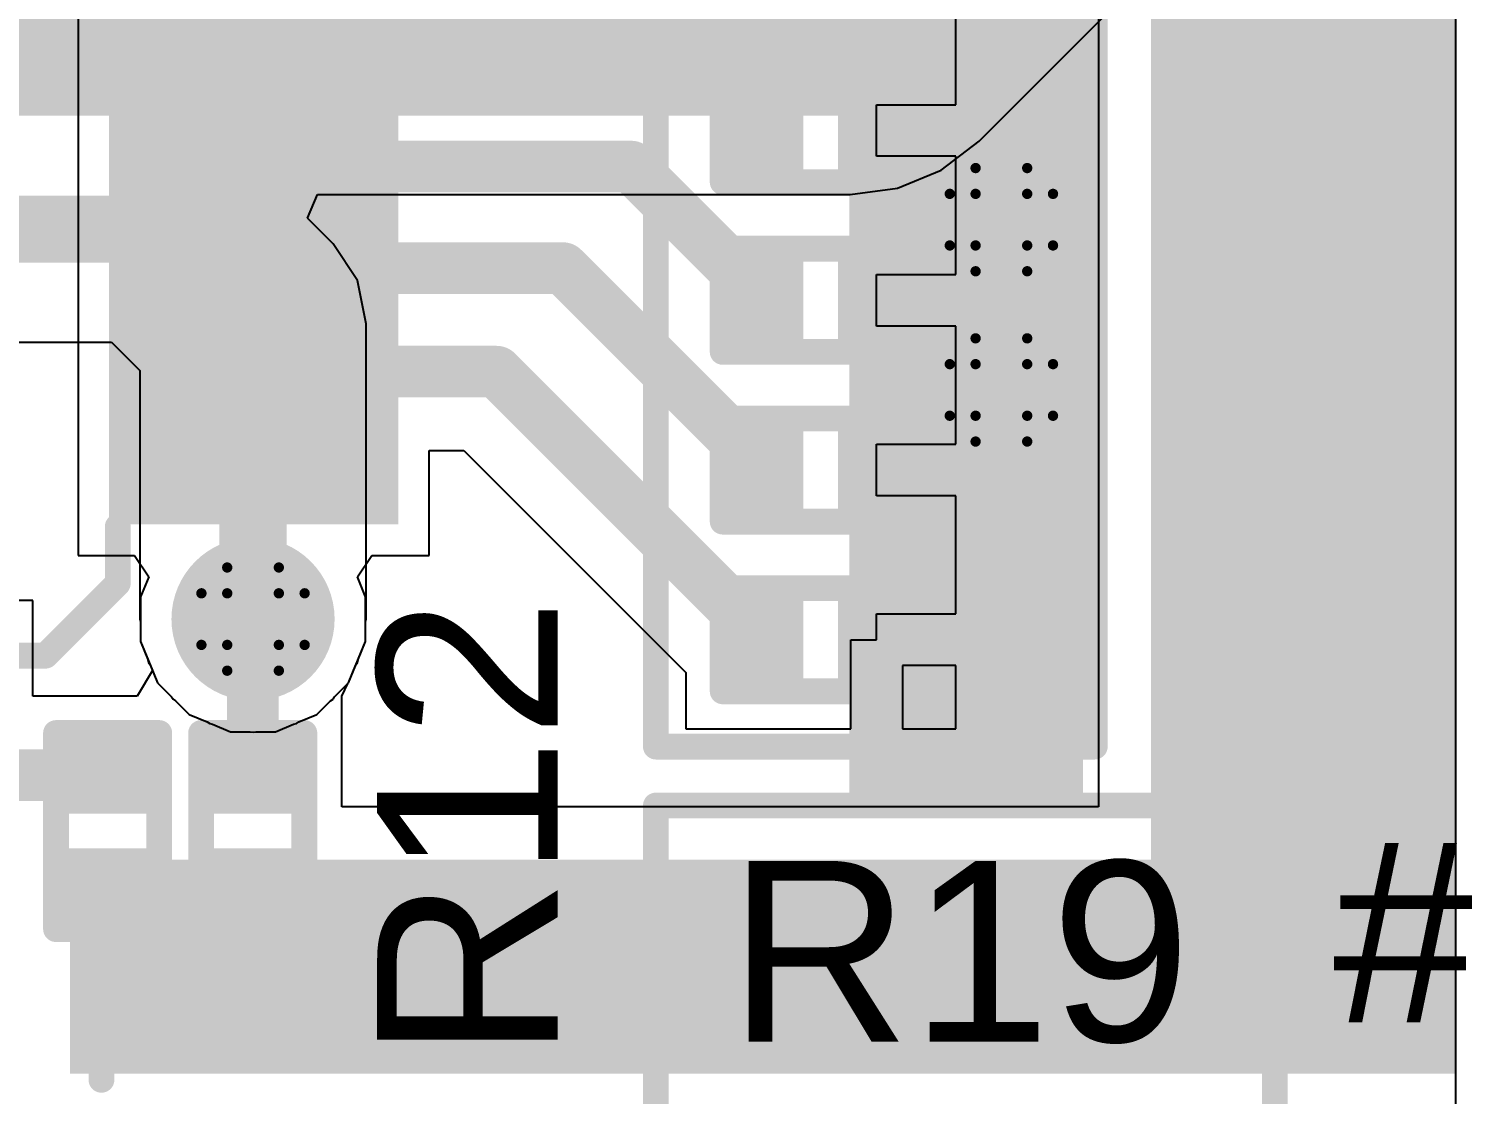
# Model space of a CAD drawing. Header units: inches. Extents: x 0 to 12.8, y -0.1 to 3.5.
# Drawn here: x 0.9866 to 1.2662, y 0.3523 to 0.5588 of the extents above; entities that cross this region are included whole.
import ezdxf

# ---------------------------------------------------------------- set-up
doc = ezdxf.new("R2010")
doc.units = ezdxf.units.IN
doc.header["$MEASUREMENT"] = 0
for name, color, linetype in [('Bottom Layer', 5, 'Continuous'), ('Bottom Solder', 6, 'Continuous'), ('Drill Drawing', 1, 'Continuous'), ('Top Layer', 1, 'Continuous'), ('Top Overlay', 2, 'Continuous'), ('Top Paste', 8, 'Continuous'), ('Top Solder', 216, 'Continuous'), ('Via Holes', 16, 'Continuous')]:
    doc.layers.add(name, color=color, linetype=linetype)
doc.styles.add('Arial', font='', dxfattribs={"height": 0.2})
doc.styles.get('Arial').set_extended_font_data('Arial')

# ---------------------------------------------------------------- blocks, each defined once
blk = doc.blocks.new('48_LQFP__7_7___5')
at = {"layer": 'Top Layer'}
for points in [[(0.03583, 0.19134), (0.03583, 0.14331), (0.02323, 0.14331), (0.02323, 0.19134)], [(0.05551, 0.19134), (0.05551, 0.14331), (0.04291, 0.14331), (0.04291, 0.19134)], [(0.0752, 0.19134), (0.0752, 0.14331), (0.0626, 0.14331), (0.0626, 0.19134)], [(0.09488, 0.19134), (0.09488, 0.14331), (0.08228, 0.14331), (0.08228, 0.19134)], [(0.11457, 0.19134), (0.11457, 0.14331), (0.10197, 0.14331), (0.10197, 0.19134)]]:
    blk.add_hatch(color=1, dxfattribs=at).paths.add_polyline_path(points)
at = {"layer": 'Top Paste'}
for points in [[(0.03583, 0.19134), (0.03583, 0.14331), (0.02323, 0.14331), (0.02323, 0.19134)], [(0.05551, 0.19134), (0.05551, 0.14331), (0.04291, 0.14331), (0.04291, 0.19134)], [(0.0752, 0.19134), (0.0752, 0.14331), (0.0626, 0.14331), (0.0626, 0.19134)], [(0.09488, 0.19134), (0.09488, 0.14331), (0.08228, 0.14331), (0.08228, 0.19134)], [(0.11457, 0.19134), (0.11457, 0.14331), (0.10197, 0.14331), (0.10197, 0.19134)]]:
    blk.add_hatch(color=8, dxfattribs=at).paths.add_polyline_path(points)
at = {"layer": 'Top Solder'}
for points in [[(0.03983, 0.19534), (0.03983, 0.13931), (0.01923, 0.13931), (0.01923, 0.19534)], [(0.05951, 0.19534), (0.05951, 0.13931), (0.03891, 0.13931), (0.03891, 0.19534)], [(0.0792, 0.19534), (0.0792, 0.13931), (0.0586, 0.13931), (0.0586, 0.19534)], [(0.09888, 0.19534), (0.09888, 0.13931), (0.07828, 0.13931), (0.07828, 0.19534)], [(0.11857, 0.19534), (0.11857, 0.13931), (0.09797, 0.13931), (0.09797, 0.19534)]]:
    blk.add_hatch(color=216, dxfattribs=at).paths.add_polyline_path(points)
at = {"layer": 'Top Overlay'}
for points in [[(0.13, 0.141, 0.005, 0.005, 0), (0.119, 0.141, 0.005, 0.005, 0)], [(0.144, 0.127, 0.005, 0.005, 0), (0.13, 0.141, 0.005, 0.005, 0)], [(0.144, 0.119, 0.005, 0.005, 0), (0.144, 0.127, 0.005, 0.005, 0)]]:
    blk.add_lwpolyline(points, format="xyseb", dxfattribs=at)
for points in [[(0.11775, 0.141, 0.0025, 0.0025, 1), (0.12025, 0.141, 0.0025, 0.0025, 1)], [(0.12875, 0.141, 0.0025, 0.0025, 1), (0.13125, 0.141, 0.0025, 0.0025, 1)], [(0.12875, 0.141, 0.0025, 0.0025, 1), (0.13125, 0.141, 0.0025, 0.0025, 1)], [(0.14275, 0.127, 0.0025, 0.0025, 1), (0.14525, 0.127, 0.0025, 0.0025, 1)], [(0.14275, 0.127, 0.0025, 0.0025, 1), (0.14525, 0.127, 0.0025, 0.0025, 1)]]:
    blk.add_lwpolyline(points, format="xyseb", close=True, dxfattribs=at)
blk = doc.blocks.new('R___0201_10')
at = {"layer": 'Top Layer'}
for points in [[(-0.01614, 0.00728), (-0.00551, 0.00728), (-0.00551, -0.00728), (-0.01614, -0.00728)], [(0.00551, 0.00728), (0.01614, 0.00728), (0.01614, -0.00728), (0.00551, -0.00728)]]:
    blk.add_hatch(color=1, dxfattribs=at).paths.add_polyline_path(points)
at = {"layer": 'Top Paste'}
for points in [[(-0.01614, 0.00728), (-0.00551, 0.00728), (-0.00551, -0.00728), (-0.01614, -0.00728)], [(0.00551, 0.00728), (0.01614, 0.00728), (0.01614, -0.00728), (0.00551, -0.00728)]]:
    blk.add_hatch(color=8, dxfattribs=at).paths.add_polyline_path(points)
at = {"layer": 'Top Solder'}
for points in [[(-0.01831, 0.00945), (-0.00335, 0.00945), (-0.00335, -0.00945), (-0.01831, -0.00945)], [(0.00335, 0.00945), (0.01831, 0.00945), (0.01831, -0.00945), (0.00335, -0.00945)]]:
    blk.add_hatch(color=216, dxfattribs=at).paths.add_polyline_path(points)
at = {"layer": 'Top Overlay'}
for points in [[(-0.019, -0.01, 0.005, 0.005, 0), (-0.019, 0.01, 0.005, 0.005, 0)], [(-0.019, 0.01, 0.005, 0.005, 0), (0.019, 0.01, 0.005, 0.005, 0)], [(0.019, -0.01, 0.005, 0.005, 0), (0.019, 0.01, 0.005, 0.005, 0)], [(-0.019, -0.01, 0.005, 0.005, 0), (0.019, -0.01, 0.005, 0.005, 0)]]:
    blk.add_lwpolyline(points, format="xyseb", dxfattribs=at)
for points in [[(-0.02025, 0.01, 0.0025, 0.0025, 1), (-0.01775, 0.01, 0.0025, 0.0025, 1)], [(-0.02025, 0.01, 0.0025, 0.0025, 1), (-0.01775, 0.01, 0.0025, 0.0025, 1)], [(0.01775, 0.01, 0.0025, 0.0025, 1), (0.02025, 0.01, 0.0025, 0.0025, 1)], [(0.01775, 0.01, 0.0025, 0.0025, 1), (0.02025, 0.01, 0.0025, 0.0025, 1)], [(-0.02025, -0.01, 0.0025, 0.0025, 1), (-0.01775, -0.01, 0.0025, 0.0025, 1)], [(-0.02025, -0.01, 0.0025, 0.0025, 1), (-0.01775, -0.01, 0.0025, 0.0025, 1)], [(0.01775, -0.01, 0.0025, 0.0025, 1), (0.02025, -0.01, 0.0025, 0.0025, 1)], [(0.01775, -0.01, 0.0025, 0.0025, 1), (0.02025, -0.01, 0.0025, 0.0025, 1)]]:
    blk.add_lwpolyline(points, format="xyseb", close=True, dxfattribs=at)
blk = doc.blocks.new('R___0201_11')
at = {"layer": 'Top Layer'}
for points in [[(-0.01614, 0.00728), (-0.00551, 0.00728), (-0.00551, -0.00728), (-0.01614, -0.00728)], [(0.00551, 0.00728), (0.01614, 0.00728), (0.01614, -0.00728), (0.00551, -0.00728)]]:
    blk.add_hatch(color=1, dxfattribs=at).paths.add_polyline_path(points)
at = {"layer": 'Top Paste'}
for points in [[(-0.01614, 0.00728), (-0.00551, 0.00728), (-0.00551, -0.00728), (-0.01614, -0.00728)], [(0.00551, 0.00728), (0.01614, 0.00728), (0.01614, -0.00728), (0.00551, -0.00728)]]:
    blk.add_hatch(color=8, dxfattribs=at).paths.add_polyline_path(points)
at = {"layer": 'Top Solder'}
for points in [[(-0.01831, 0.00945), (-0.00335, 0.00945), (-0.00335, -0.00945), (-0.01831, -0.00945)], [(0.00335, 0.00945), (0.01831, 0.00945), (0.01831, -0.00945), (0.00335, -0.00945)]]:
    blk.add_hatch(color=216, dxfattribs=at).paths.add_polyline_path(points)
at = {"layer": 'Top Overlay'}
for points in [[(-0.019, 0.01, 0.005, 0.005, 0), (-0.019, -0.01, 0.005, 0.005, 0)], [(0.019, 0.01, 0.005, 0.005, 0), (-0.019, 0.01, 0.005, 0.005, 0)], [(0.019, 0.01, 0.005, 0.005, 0), (0.019, -0.01, 0.005, 0.005, 0)], [(0.019, -0.01, 0.005, 0.005, 0), (-0.019, -0.01, 0.005, 0.005, 0)]]:
    blk.add_lwpolyline(points, format="xyseb", dxfattribs=at)
for points in [[(-0.02025, 0.01, 0.0025, 0.0025, 1), (-0.01775, 0.01, 0.0025, 0.0025, 1)], [(-0.02025, 0.01, 0.0025, 0.0025, 1), (-0.01775, 0.01, 0.0025, 0.0025, 1)], [(0.01775, 0.01, 0.0025, 0.0025, 1), (0.02025, 0.01, 0.0025, 0.0025, 1)], [(0.01775, 0.01, 0.0025, 0.0025, 1), (0.02025, 0.01, 0.0025, 0.0025, 1)], [(-0.02025, -0.01, 0.0025, 0.0025, 1), (-0.01775, -0.01, 0.0025, 0.0025, 1)], [(-0.02025, -0.01, 0.0025, 0.0025, 1), (-0.01775, -0.01, 0.0025, 0.0025, 1)], [(0.01775, -0.01, 0.0025, 0.0025, 1), (0.02025, -0.01, 0.0025, 0.0025, 1)], [(0.01775, -0.01, 0.0025, 0.0025, 1), (0.02025, -0.01, 0.0025, 0.0025, 1)]]:
    blk.add_lwpolyline(points, format="xyseb", close=True, dxfattribs=at)
blk = doc.blocks.new('R___0201_12')
at = {"layer": 'Top Layer'}
for points in [[(-0.01614, 0.00728), (-0.00551, 0.00728), (-0.00551, -0.00728), (-0.01614, -0.00728)], [(0.00551, 0.00728), (0.01614, 0.00728), (0.01614, -0.00728), (0.00551, -0.00728)]]:
    blk.add_hatch(color=1, dxfattribs=at).paths.add_polyline_path(points)
at = {"layer": 'Top Paste'}
for points in [[(-0.01614, 0.00728), (-0.00551, 0.00728), (-0.00551, -0.00728), (-0.01614, -0.00728)], [(0.00551, 0.00728), (0.01614, 0.00728), (0.01614, -0.00728), (0.00551, -0.00728)]]:
    blk.add_hatch(color=8, dxfattribs=at).paths.add_polyline_path(points)
at = {"layer": 'Top Solder'}
for points in [[(-0.01831, 0.00945), (-0.00335, 0.00945), (-0.00335, -0.00945), (-0.01831, -0.00945)], [(0.00335, 0.00945), (0.01831, 0.00945), (0.01831, -0.00945), (0.00335, -0.00945)]]:
    blk.add_hatch(color=216, dxfattribs=at).paths.add_polyline_path(points)
at = {"layer": 'Top Overlay'}
for points in [[(-0.019, -0.01, 0.005, 0.005, 0), (-0.019, 0.01, 0.005, 0.005, 0)], [(-0.019, 0.01, 0.005, 0.005, 0), (0.019, 0.01, 0.005, 0.005, 0)], [(0.019, -0.01, 0.005, 0.005, 0), (0.019, 0.01, 0.005, 0.005, 0)], [(-0.019, -0.01, 0.005, 0.005, 0), (0.019, -0.01, 0.005, 0.005, 0)]]:
    blk.add_lwpolyline(points, format="xyseb", dxfattribs=at)
for points in [[(-0.02025, 0.01, 0.0025, 0.0025, 1), (-0.01775, 0.01, 0.0025, 0.0025, 1)], [(-0.02025, 0.01, 0.0025, 0.0025, 1), (-0.01775, 0.01, 0.0025, 0.0025, 1)], [(0.01775, 0.01, 0.0025, 0.0025, 1), (0.02025, 0.01, 0.0025, 0.0025, 1)], [(0.01775, 0.01, 0.0025, 0.0025, 1), (0.02025, 0.01, 0.0025, 0.0025, 1)], [(-0.02025, -0.01, 0.0025, 0.0025, 1), (-0.01775, -0.01, 0.0025, 0.0025, 1)], [(-0.02025, -0.01, 0.0025, 0.0025, 1), (-0.01775, -0.01, 0.0025, 0.0025, 1)], [(0.01775, -0.01, 0.0025, 0.0025, 1), (0.02025, -0.01, 0.0025, 0.0025, 1)], [(0.01775, -0.01, 0.0025, 0.0025, 1), (0.02025, -0.01, 0.0025, 0.0025, 1)]]:
    blk.add_lwpolyline(points, format="xyseb", close=True, dxfattribs=at)
blk = doc.blocks.new('R___0201_13')
at = {"layer": 'Top Layer'}
for points in [[(-0.01614, 0.00728), (-0.00551, 0.00728), (-0.00551, -0.00728), (-0.01614, -0.00728)], [(0.00551, 0.00728), (0.01614, 0.00728), (0.01614, -0.00728), (0.00551, -0.00728)]]:
    blk.add_hatch(color=1, dxfattribs=at).paths.add_polyline_path(points)
at = {"layer": 'Top Paste'}
for points in [[(-0.01614, 0.00728), (-0.00551, 0.00728), (-0.00551, -0.00728), (-0.01614, -0.00728)], [(0.00551, 0.00728), (0.01614, 0.00728), (0.01614, -0.00728), (0.00551, -0.00728)]]:
    blk.add_hatch(color=8, dxfattribs=at).paths.add_polyline_path(points)
at = {"layer": 'Top Solder'}
for points in [[(-0.01831, 0.00945), (-0.00335, 0.00945), (-0.00335, -0.00945), (-0.01831, -0.00945)], [(0.00335, 0.00945), (0.01831, 0.00945), (0.01831, -0.00945), (0.00335, -0.00945)]]:
    blk.add_hatch(color=216, dxfattribs=at).paths.add_polyline_path(points)
at = {"layer": 'Top Overlay'}
for points in [[(-0.019, -0.01, 0.005, 0.005, 0), (-0.019, 0.01, 0.005, 0.005, 0)], [(-0.019, 0.01, 0.005, 0.005, 0), (0.019, 0.01, 0.005, 0.005, 0)], [(0.019, -0.01, 0.005, 0.005, 0), (0.019, 0.01, 0.005, 0.005, 0)], [(-0.019, -0.01, 0.005, 0.005, 0), (0.019, -0.01, 0.005, 0.005, 0)]]:
    blk.add_lwpolyline(points, format="xyseb", dxfattribs=at)
for points in [[(-0.02025, 0.01, 0.0025, 0.0025, 1), (-0.01775, 0.01, 0.0025, 0.0025, 1)], [(-0.02025, 0.01, 0.0025, 0.0025, 1), (-0.01775, 0.01, 0.0025, 0.0025, 1)], [(0.01775, 0.01, 0.0025, 0.0025, 1), (0.02025, 0.01, 0.0025, 0.0025, 1)], [(0.01775, 0.01, 0.0025, 0.0025, 1), (0.02025, 0.01, 0.0025, 0.0025, 1)], [(-0.02025, -0.01, 0.0025, 0.0025, 1), (-0.01775, -0.01, 0.0025, 0.0025, 1)], [(-0.02025, -0.01, 0.0025, 0.0025, 1), (-0.01775, -0.01, 0.0025, 0.0025, 1)], [(0.01775, -0.01, 0.0025, 0.0025, 1), (0.02025, -0.01, 0.0025, 0.0025, 1)], [(0.01775, -0.01, 0.0025, 0.0025, 1), (0.02025, -0.01, 0.0025, 0.0025, 1)]]:
    blk.add_lwpolyline(points, format="xyseb", close=True, dxfattribs=at)
blk = doc.blocks.new('R___0201_23')
at = {"layer": 'Top Layer'}
for points in [[(-0.01614, 0.00728), (-0.00551, 0.00728), (-0.00551, -0.00728), (-0.01614, -0.00728)], [(0.00551, 0.00728), (0.01614, 0.00728), (0.01614, -0.00728), (0.00551, -0.00728)]]:
    blk.add_hatch(color=1, dxfattribs=at).paths.add_polyline_path(points)
at = {"layer": 'Top Paste'}
for points in [[(-0.01614, 0.00728), (-0.00551, 0.00728), (-0.00551, -0.00728), (-0.01614, -0.00728)], [(0.00551, 0.00728), (0.01614, 0.00728), (0.01614, -0.00728), (0.00551, -0.00728)]]:
    blk.add_hatch(color=8, dxfattribs=at).paths.add_polyline_path(points)
at = {"layer": 'Top Solder'}
for points in [[(-0.01831, 0.00945), (-0.00335, 0.00945), (-0.00335, -0.00945), (-0.01831, -0.00945)], [(0.00335, 0.00945), (0.01831, 0.00945), (0.01831, -0.00945), (0.00335, -0.00945)]]:
    blk.add_hatch(color=216, dxfattribs=at).paths.add_polyline_path(points)
at = {"layer": 'Top Overlay'}
for points in [[(-0.019, 0.01, 0.005, 0.005, 0), (0.019, 0.01, 0.005, 0.005, 0)], [(-0.019, 0.01, 0.005, 0.005, 0), (-0.019, -0.01, 0.005, 0.005, 0)], [(0.019, 0.01, 0.005, 0.005, 0), (0.019, -0.01, 0.005, 0.005, 0)], [(-0.019, -0.01, 0.005, 0.005, 0), (0.019, -0.01, 0.005, 0.005, 0)]]:
    blk.add_lwpolyline(points, format="xyseb", dxfattribs=at)
for points in [[(-0.02025, 0.01, 0.0025, 0.0025, 1), (-0.01775, 0.01, 0.0025, 0.0025, 1)], [(-0.02025, 0.01, 0.0025, 0.0025, 1), (-0.01775, 0.01, 0.0025, 0.0025, 1)], [(0.01775, 0.01, 0.0025, 0.0025, 1), (0.02025, 0.01, 0.0025, 0.0025, 1)], [(0.01775, 0.01, 0.0025, 0.0025, 1), (0.02025, 0.01, 0.0025, 0.0025, 1)], [(-0.02025, -0.01, 0.0025, 0.0025, 1), (-0.01775, -0.01, 0.0025, 0.0025, 1)], [(-0.02025, -0.01, 0.0025, 0.0025, 1), (-0.01775, -0.01, 0.0025, 0.0025, 1)], [(0.01775, -0.01, 0.0025, 0.0025, 1), (0.02025, -0.01, 0.0025, 0.0025, 1)], [(0.01775, -0.01, 0.0025, 0.0025, 1), (0.02025, -0.01, 0.0025, 0.0025, 1)]]:
    blk.add_lwpolyline(points, format="xyseb", close=True, dxfattribs=at)
blk = doc.blocks.new('R___0201_26')
at = {"layer": 'Top Layer'}
for points in [[(-0.01614, 0.00728), (-0.00551, 0.00728), (-0.00551, -0.00728), (-0.01614, -0.00728)], [(0.00551, 0.00728), (0.01614, 0.00728), (0.01614, -0.00728), (0.00551, -0.00728)]]:
    blk.add_hatch(color=1, dxfattribs=at).paths.add_polyline_path(points)
at = {"layer": 'Top Paste'}
for points in [[(-0.01614, 0.00728), (-0.00551, 0.00728), (-0.00551, -0.00728), (-0.01614, -0.00728)], [(0.00551, 0.00728), (0.01614, 0.00728), (0.01614, -0.00728), (0.00551, -0.00728)]]:
    blk.add_hatch(color=8, dxfattribs=at).paths.add_polyline_path(points)
at = {"layer": 'Top Solder'}
for points in [[(-0.01831, 0.00945), (-0.00335, 0.00945), (-0.00335, -0.00945), (-0.01831, -0.00945)], [(0.00335, 0.00945), (0.01831, 0.00945), (0.01831, -0.00945), (0.00335, -0.00945)]]:
    blk.add_hatch(color=216, dxfattribs=at).paths.add_polyline_path(points)
at = {"layer": 'Top Overlay'}
for points in [[(-0.019, 0.01, 0.005, 0.005, 0), (0.019, 0.01, 0.005, 0.005, 0)], [(-0.019, 0.01, 0.005, 0.005, 0), (-0.019, -0.01, 0.005, 0.005, 0)], [(0.019, 0.01, 0.005, 0.005, 0), (0.019, -0.01, 0.005, 0.005, 0)], [(-0.019, -0.01, 0.005, 0.005, 0), (0.019, -0.01, 0.005, 0.005, 0)]]:
    blk.add_lwpolyline(points, format="xyseb", dxfattribs=at)
for points in [[(-0.02025, 0.01, 0.0025, 0.0025, 1), (-0.01775, 0.01, 0.0025, 0.0025, 1)], [(-0.02025, 0.01, 0.0025, 0.0025, 1), (-0.01775, 0.01, 0.0025, 0.0025, 1)], [(0.01775, 0.01, 0.0025, 0.0025, 1), (0.02025, 0.01, 0.0025, 0.0025, 1)], [(0.01775, 0.01, 0.0025, 0.0025, 1), (0.02025, 0.01, 0.0025, 0.0025, 1)], [(-0.02025, -0.01, 0.0025, 0.0025, 1), (-0.01775, -0.01, 0.0025, 0.0025, 1)], [(-0.02025, -0.01, 0.0025, 0.0025, 1), (-0.01775, -0.01, 0.0025, 0.0025, 1)], [(0.01775, -0.01, 0.0025, 0.0025, 1), (0.02025, -0.01, 0.0025, 0.0025, 1)], [(0.01775, -0.01, 0.0025, 0.0025, 1), (0.02025, -0.01, 0.0025, 0.0025, 1)]]:
    blk.add_lwpolyline(points, format="xyseb", close=True, dxfattribs=at)

msp = doc.modelspace()

# ---------------------------------------------------------------- hatches: boundary and pattern name
at = {"layer": 'Bottom Layer'}
h = msp.add_hatch(color=5, dxfattribs=at)
edge = h.paths.add_edge_path()
edge.add_arc((1.175, 0.52182), 0.01181, 0, 360)
h = msp.add_hatch(color=5, dxfattribs=at)
edge = h.paths.add_edge_path()
edge.add_arc((1.175, 0.48882), 0.01181, 0, 360)
h = msp.add_hatch(color=5, dxfattribs=at)
edge = h.paths.add_edge_path()
edge.add_arc((1.03, 0.44441), 0.01181, 0, 360)
at = {"layer": 'Bottom Solder'}
h = msp.add_hatch(color=6, dxfattribs=at)
edge = h.paths.add_edge_path()
edge.add_arc((1.175, 0.52182), 0.01581, 0, 360)
h = msp.add_hatch(color=6, dxfattribs=at)
edge = h.paths.add_edge_path()
edge.add_arc((1.175, 0.48882), 0.01581, 0, 360)
h = msp.add_hatch(color=6, dxfattribs=at)
edge = h.paths.add_edge_path()
edge.add_arc((1.03, 0.44441), 0.01581, 0, 360)
at = {"layer": 'Top Layer'}
for points in [[(1.204, 0.35633), (1.263, 0.35633), (1.263, 0.684), (1.204, 0.684)], [(1.14551, 0.40801), (1.1908, 0.40801), (1.1908, 0.58742), (1.14551, 0.58742)], [(0.99454, 0.35633), (1.263, 0.35633), (1.263, 0.39782), (0.99454, 0.39782)], [(0.99454, 0.35633), (1.03722, 0.35633), (1.03722, 0.39782), (0.99454, 0.39782)]]:
    msp.add_hatch(color=1, dxfattribs=at).paths.add_polyline_path(points)
h = msp.add_hatch(color=1, dxfattribs=at)
edge = h.paths.add_edge_path()
edge.add_arc((1.175, 0.52182), 0.01181, 0, 360)
h = msp.add_hatch(color=1, dxfattribs=at)
edge = h.paths.add_edge_path()
edge.add_arc((1.175, 0.48882), 0.01181, 0, 360)
h = msp.add_hatch(color=1, dxfattribs=at)
edge = h.paths.add_edge_path()
edge.add_arc((1.03, 0.44441), 0.01181, 0, 360)
at = {"layer": 'Top Solder'}
h = msp.add_hatch(color=216, dxfattribs=at)
edge = h.paths.add_edge_path()
edge.add_arc((1.175, 0.52182), 0.01581, 0, 360)
h = msp.add_hatch(color=216, dxfattribs=at)
edge = h.paths.add_edge_path()
edge.add_arc((1.175, 0.48882), 0.01581, 0, 360)
h = msp.add_hatch(color=216, dxfattribs=at)
edge = h.paths.add_edge_path()
edge.add_arc((1.03, 0.44441), 0.01581, 0, 360)
at = {"layer": 'Via Holes'}
h = msp.add_hatch(color=7, dxfattribs=at)
edge = h.paths.add_edge_path()
edge.add_arc((1.175, 0.52182), 0.00591, 0, 360)
h = msp.add_hatch(color=7, dxfattribs=at)
edge = h.paths.add_edge_path()
edge.add_arc((1.175, 0.48882), 0.00591, 0, 360)
h = msp.add_hatch(color=7, dxfattribs=at)
edge = h.paths.add_edge_path()
edge.add_arc((1.03, 0.44441), 0.00591, 0, 360)

# ---------------------------------------------------------------- linework, layer by layer
at = {"layer": 'Bottom Layer'}
for p, q in [((1.263, 1.43908), (1.263, 0.1)), ((1.17067, 0.53704), (1.19996, 0.56633)), ((1.16336, 0.53143), (1.17067, 0.53704)), ((1.15485, 0.5279), (1.16336, 0.53143)), ((1.04057, 0.52208), (1.04248, 0.5267)), ((1.04248, 0.5267), (1.14571, 0.5267)), ((1.14571, 0.5267), (1.15485, 0.5279)), ((1.0455, 0.51715), (1.04057, 0.52208)), ((1.05025, 0.51004), (1.0455, 0.51715)), ((1.05192, 0.50165), (1.05025, 0.51004)), ((1.05192, 0.44441), (1.05192, 0.50165)), ((0.94671, 0.49808), (1.00257, 0.49808)), ((1.00257, 0.49808), (1.00808, 0.49257)), ((1.00808, 0.49257), (1.00808, 0.44441)), ((1.00808, 0.44441), (1.00819, 0.44385)), ((1.00819, 0.44385), (1.00819, 0.44007)), ((1.05181, 0.44385), (1.05192, 0.44441)), ((1.05181, 0.44007), (1.05181, 0.44385)), ((1.00819, 0.44007), (1.00964, 0.43657)), ((1.05036, 0.43657), (1.05181, 0.44007)), ((1.00964, 0.43657), (1.00975, 0.43602)), ((1.05025, 0.43602), (1.05036, 0.43657)), ((1.00975, 0.43602), (1.01006, 0.43555)), ((1.01006, 0.43555), (1.01151, 0.43205)), ((1.04849, 0.43205), (1.04994, 0.43555)), ((1.04994, 0.43555), (1.05025, 0.43602)), ((1.01151, 0.43205), (1.01419, 0.42937)), ((1.04581, 0.42937), (1.04849, 0.43205)), ((1.01419, 0.42937), (1.0145, 0.4289)), ((1.0145, 0.4289), (1.01497, 0.42859)), ((1.01497, 0.42859), (1.01765, 0.42591)), ((1.04235, 0.42591), (1.04503, 0.42859)), ((1.04503, 0.42859), (1.0455, 0.4289)), ((1.0455, 0.4289), (1.04581, 0.42937)), ((1.01765, 0.42591), (1.02114, 0.42447)), ((1.03886, 0.42447), (1.04235, 0.42591)), ((1.02114, 0.42447), (1.02161, 0.42415)), ((1.02161, 0.42415), (1.02216, 0.42404)), ((1.02216, 0.42404), (1.02566, 0.42259)), ((1.02566, 0.42259), (1.02945, 0.42259)), ((1.02945, 0.42259), (1.03, 0.42248)), ((1.03, 0.42248), (1.03055, 0.42259)), ((1.03055, 0.42259), (1.03434, 0.42259)), ((1.03434, 0.42259), (1.03784, 0.42404)), ((1.03784, 0.42404), (1.03839, 0.42415)), ((1.03839, 0.42415), (1.03886, 0.42447))]:
    msp.add_line(p, q, dxfattribs=at)
for points in [[(1.14571, 0.562, 0.04, 0.04, 0), (1.175, 0.59129, 0.04, 0.04, 0)], [(0.84268, 0.562, 0.04, 0.04, 0), (1.14571, 0.562, 0.04, 0.04, 0)], [(0.90244, 0.52, 0.013, 0.013, 0), (1.01165, 0.52, 0.013, 0.013, 0)], [(1.01165, 0.52, 0.013, 0.013, 0), (1.03, 0.50165, 0.013, 0.013, 0)], [(1.03, 0.44441, 0.013, 0.013, 0), (1.03, 0.50165, 0.013, 0.013, 0)]]:
    msp.add_lwpolyline(points, format="xyseb", dxfattribs=at)
for points in [[(1.13571, 0.562, 0.02, 0.02, 1), (1.15571, 0.562, 0.02, 0.02, 1)], [(1.13571, 0.562, 0.02, 0.02, 1), (1.15571, 0.562, 0.02, 0.02, 1)], [(1.0084, 0.52, 0.0065, 0.0065, 1), (1.0149, 0.52, 0.0065, 0.0065, 1)], [(1.0084, 0.52, 0.0065, 0.0065, 1), (1.0149, 0.52, 0.0065, 0.0065, 1)], [(1.02675, 0.50165, 0.0065, 0.0065, 1), (1.03325, 0.50165, 0.0065, 0.0065, 1)], [(1.02675, 0.50165, 0.0065, 0.0065, 1), (1.03325, 0.50165, 0.0065, 0.0065, 1)], [(1.02675, 0.44441, 0.0065, 0.0065, 1), (1.03325, 0.44441, 0.0065, 0.0065, 1)]]:
    msp.add_lwpolyline(points, format="xyseb", close=True, dxfattribs=at)
at = {"layer": 'Drill Drawing'}
for points in [[(1.17, 0.52682, 0.002, 0.002, 0), (1.17, 0.53182, 0.002, 0.002, 0)], [(1.17, 0.53182, 0.002, 0.002, 0), (1.18, 0.53182, 0.002, 0.002, 0)], [(1.18, 0.52682, 0.002, 0.002, 0), (1.18, 0.53182, 0.002, 0.002, 0)], [(1.165, 0.51682, 0.002, 0.002, 0), (1.165, 0.52682, 0.002, 0.002, 0)], [(1.165, 0.52682, 0.002, 0.002, 0), (1.17, 0.52682, 0.002, 0.002, 0)], [(1.18, 0.52682, 0.002, 0.002, 0), (1.185, 0.52682, 0.002, 0.002, 0)], [(1.185, 0.51682, 0.002, 0.002, 0), (1.185, 0.52682, 0.002, 0.002, 0)], [(1.165, 0.51682, 0.002, 0.002, 0), (1.17, 0.51682, 0.002, 0.002, 0)], [(1.17, 0.51182, 0.002, 0.002, 0), (1.17, 0.51682, 0.002, 0.002, 0)], [(1.18, 0.51682, 0.002, 0.002, 0), (1.185, 0.51682, 0.002, 0.002, 0)], [(1.18, 0.51182, 0.002, 0.002, 0), (1.18, 0.51682, 0.002, 0.002, 0)], [(1.17, 0.51182, 0.002, 0.002, 0), (1.18, 0.51182, 0.002, 0.002, 0)], [(1.17, 0.49382, 0.002, 0.002, 0), (1.17, 0.49882, 0.002, 0.002, 0)], [(1.17, 0.49882, 0.002, 0.002, 0), (1.18, 0.49882, 0.002, 0.002, 0)], [(1.18, 0.49382, 0.002, 0.002, 0), (1.18, 0.49882, 0.002, 0.002, 0)], [(1.165, 0.48382, 0.002, 0.002, 0), (1.165, 0.49382, 0.002, 0.002, 0)], [(1.165, 0.49382, 0.002, 0.002, 0), (1.17, 0.49382, 0.002, 0.002, 0)], [(1.18, 0.49382, 0.002, 0.002, 0), (1.185, 0.49382, 0.002, 0.002, 0)], [(1.185, 0.48382, 0.002, 0.002, 0), (1.185, 0.49382, 0.002, 0.002, 0)], [(1.165, 0.48382, 0.002, 0.002, 0), (1.17, 0.48382, 0.002, 0.002, 0)], [(1.17, 0.47882, 0.002, 0.002, 0), (1.17, 0.48382, 0.002, 0.002, 0)], [(1.18, 0.48382, 0.002, 0.002, 0), (1.185, 0.48382, 0.002, 0.002, 0)], [(1.18, 0.47882, 0.002, 0.002, 0), (1.18, 0.48382, 0.002, 0.002, 0)], [(1.17, 0.47882, 0.002, 0.002, 0), (1.18, 0.47882, 0.002, 0.002, 0)], [(1.025, 0.44941, 0.002, 0.002, 0), (1.025, 0.45441, 0.002, 0.002, 0)], [(1.025, 0.45441, 0.002, 0.002, 0), (1.035, 0.45441, 0.002, 0.002, 0)], [(1.035, 0.44941, 0.002, 0.002, 0), (1.035, 0.45441, 0.002, 0.002, 0)], [(1.02, 0.43941, 0.002, 0.002, 0), (1.02, 0.44941, 0.002, 0.002, 0)], [(1.02, 0.44941, 0.002, 0.002, 0), (1.025, 0.44941, 0.002, 0.002, 0)], [(1.035, 0.44941, 0.002, 0.002, 0), (1.04, 0.44941, 0.002, 0.002, 0)], [(1.04, 0.43941, 0.002, 0.002, 0), (1.04, 0.44941, 0.002, 0.002, 0)], [(1.02, 0.43941, 0.002, 0.002, 0), (1.025, 0.43941, 0.002, 0.002, 0)], [(1.025, 0.43441, 0.002, 0.002, 0), (1.025, 0.43941, 0.002, 0.002, 0)], [(1.035, 0.43941, 0.002, 0.002, 0), (1.04, 0.43941, 0.002, 0.002, 0)], [(1.035, 0.43441, 0.002, 0.002, 0), (1.035, 0.43941, 0.002, 0.002, 0)], [(1.025, 0.43441, 0.002, 0.002, 0), (1.035, 0.43441, 0.002, 0.002, 0)]]:
    msp.add_lwpolyline(points, format="xyseb", dxfattribs=at)
for points in [[(1.1695, 0.53182, 0.001, 0.001, 1), (1.1705, 0.53182, 0.001, 0.001, 1)], [(1.1695, 0.53182, 0.001, 0.001, 1), (1.1705, 0.53182, 0.001, 0.001, 1)], [(1.1795, 0.53182, 0.001, 0.001, 1), (1.1805, 0.53182, 0.001, 0.001, 1)], [(1.1795, 0.53182, 0.001, 0.001, 1), (1.1805, 0.53182, 0.001, 0.001, 1)], [(1.1645, 0.52682, 0.001, 0.001, 1), (1.1655, 0.52682, 0.001, 0.001, 1)], [(1.1645, 0.52682, 0.001, 0.001, 1), (1.1655, 0.52682, 0.001, 0.001, 1)], [(1.1695, 0.52682, 0.001, 0.001, 1), (1.1705, 0.52682, 0.001, 0.001, 1)], [(1.1695, 0.52682, 0.001, 0.001, 1), (1.1705, 0.52682, 0.001, 0.001, 1)], [(1.1795, 0.52682, 0.001, 0.001, 1), (1.1805, 0.52682, 0.001, 0.001, 1)], [(1.1795, 0.52682, 0.001, 0.001, 1), (1.1805, 0.52682, 0.001, 0.001, 1)], [(1.1845, 0.52682, 0.001, 0.001, 1), (1.1855, 0.52682, 0.001, 0.001, 1)], [(1.1845, 0.52682, 0.001, 0.001, 1), (1.1855, 0.52682, 0.001, 0.001, 1)], [(1.1645, 0.51682, 0.001, 0.001, 1), (1.1655, 0.51682, 0.001, 0.001, 1)], [(1.1645, 0.51682, 0.001, 0.001, 1), (1.1655, 0.51682, 0.001, 0.001, 1)], [(1.1695, 0.51682, 0.001, 0.001, 1), (1.1705, 0.51682, 0.001, 0.001, 1)], [(1.1695, 0.51682, 0.001, 0.001, 1), (1.1705, 0.51682, 0.001, 0.001, 1)], [(1.1795, 0.51682, 0.001, 0.001, 1), (1.1805, 0.51682, 0.001, 0.001, 1)], [(1.1795, 0.51682, 0.001, 0.001, 1), (1.1805, 0.51682, 0.001, 0.001, 1)], [(1.1845, 0.51682, 0.001, 0.001, 1), (1.1855, 0.51682, 0.001, 0.001, 1)], [(1.1845, 0.51682, 0.001, 0.001, 1), (1.1855, 0.51682, 0.001, 0.001, 1)], [(1.1695, 0.51182, 0.001, 0.001, 1), (1.1705, 0.51182, 0.001, 0.001, 1)], [(1.1695, 0.51182, 0.001, 0.001, 1), (1.1705, 0.51182, 0.001, 0.001, 1)], [(1.1795, 0.51182, 0.001, 0.001, 1), (1.1805, 0.51182, 0.001, 0.001, 1)], [(1.1795, 0.51182, 0.001, 0.001, 1), (1.1805, 0.51182, 0.001, 0.001, 1)], [(1.1695, 0.49882, 0.001, 0.001, 1), (1.1705, 0.49882, 0.001, 0.001, 1)], [(1.1695, 0.49882, 0.001, 0.001, 1), (1.1705, 0.49882, 0.001, 0.001, 1)], [(1.1795, 0.49882, 0.001, 0.001, 1), (1.1805, 0.49882, 0.001, 0.001, 1)], [(1.1795, 0.49882, 0.001, 0.001, 1), (1.1805, 0.49882, 0.001, 0.001, 1)], [(1.1645, 0.49382, 0.001, 0.001, 1), (1.1655, 0.49382, 0.001, 0.001, 1)], [(1.1645, 0.49382, 0.001, 0.001, 1), (1.1655, 0.49382, 0.001, 0.001, 1)], [(1.1695, 0.49382, 0.001, 0.001, 1), (1.1705, 0.49382, 0.001, 0.001, 1)], [(1.1695, 0.49382, 0.001, 0.001, 1), (1.1705, 0.49382, 0.001, 0.001, 1)], [(1.1795, 0.49382, 0.001, 0.001, 1), (1.1805, 0.49382, 0.001, 0.001, 1)], [(1.1795, 0.49382, 0.001, 0.001, 1), (1.1805, 0.49382, 0.001, 0.001, 1)], [(1.1845, 0.49382, 0.001, 0.001, 1), (1.1855, 0.49382, 0.001, 0.001, 1)], [(1.1845, 0.49382, 0.001, 0.001, 1), (1.1855, 0.49382, 0.001, 0.001, 1)], [(1.1645, 0.48382, 0.001, 0.001, 1), (1.1655, 0.48382, 0.001, 0.001, 1)], [(1.1645, 0.48382, 0.001, 0.001, 1), (1.1655, 0.48382, 0.001, 0.001, 1)], [(1.1695, 0.48382, 0.001, 0.001, 1), (1.1705, 0.48382, 0.001, 0.001, 1)], [(1.1695, 0.48382, 0.001, 0.001, 1), (1.1705, 0.48382, 0.001, 0.001, 1)], [(1.1795, 0.48382, 0.001, 0.001, 1), (1.1805, 0.48382, 0.001, 0.001, 1)], [(1.1795, 0.48382, 0.001, 0.001, 1), (1.1805, 0.48382, 0.001, 0.001, 1)], [(1.1845, 0.48382, 0.001, 0.001, 1), (1.1855, 0.48382, 0.001, 0.001, 1)], [(1.1845, 0.48382, 0.001, 0.001, 1), (1.1855, 0.48382, 0.001, 0.001, 1)], [(1.1695, 0.47882, 0.001, 0.001, 1), (1.1705, 0.47882, 0.001, 0.001, 1)], [(1.1695, 0.47882, 0.001, 0.001, 1), (1.1705, 0.47882, 0.001, 0.001, 1)], [(1.1795, 0.47882, 0.001, 0.001, 1), (1.1805, 0.47882, 0.001, 0.001, 1)], [(1.1795, 0.47882, 0.001, 0.001, 1), (1.1805, 0.47882, 0.001, 0.001, 1)], [(1.0245, 0.45441, 0.001, 0.001, 1), (1.0255, 0.45441, 0.001, 0.001, 1)], [(1.0245, 0.45441, 0.001, 0.001, 1), (1.0255, 0.45441, 0.001, 0.001, 1)], [(1.0345, 0.45441, 0.001, 0.001, 1), (1.0355, 0.45441, 0.001, 0.001, 1)], [(1.0345, 0.45441, 0.001, 0.001, 1), (1.0355, 0.45441, 0.001, 0.001, 1)], [(1.0195, 0.44941, 0.001, 0.001, 1), (1.0205, 0.44941, 0.001, 0.001, 1)], [(1.0195, 0.44941, 0.001, 0.001, 1), (1.0205, 0.44941, 0.001, 0.001, 1)], [(1.0245, 0.44941, 0.001, 0.001, 1), (1.0255, 0.44941, 0.001, 0.001, 1)], [(1.0245, 0.44941, 0.001, 0.001, 1), (1.0255, 0.44941, 0.001, 0.001, 1)], [(1.0345, 0.44941, 0.001, 0.001, 1), (1.0355, 0.44941, 0.001, 0.001, 1)], [(1.0345, 0.44941, 0.001, 0.001, 1), (1.0355, 0.44941, 0.001, 0.001, 1)], [(1.0395, 0.44941, 0.001, 0.001, 1), (1.0405, 0.44941, 0.001, 0.001, 1)], [(1.0395, 0.44941, 0.001, 0.001, 1), (1.0405, 0.44941, 0.001, 0.001, 1)], [(1.0195, 0.43941, 0.001, 0.001, 1), (1.0205, 0.43941, 0.001, 0.001, 1)], [(1.0195, 0.43941, 0.001, 0.001, 1), (1.0205, 0.43941, 0.001, 0.001, 1)], [(1.0245, 0.43941, 0.001, 0.001, 1), (1.0255, 0.43941, 0.001, 0.001, 1)], [(1.0245, 0.43941, 0.001, 0.001, 1), (1.0255, 0.43941, 0.001, 0.001, 1)], [(1.0345, 0.43941, 0.001, 0.001, 1), (1.0355, 0.43941, 0.001, 0.001, 1)], [(1.0345, 0.43941, 0.001, 0.001, 1), (1.0355, 0.43941, 0.001, 0.001, 1)], [(1.0395, 0.43941, 0.001, 0.001, 1), (1.0405, 0.43941, 0.001, 0.001, 1)], [(1.0395, 0.43941, 0.001, 0.001, 1), (1.0405, 0.43941, 0.001, 0.001, 1)], [(1.0245, 0.43441, 0.001, 0.001, 1), (1.0255, 0.43441, 0.001, 0.001, 1)], [(1.0245, 0.43441, 0.001, 0.001, 1), (1.0255, 0.43441, 0.001, 0.001, 1)], [(1.0345, 0.43441, 0.001, 0.001, 1), (1.0355, 0.43441, 0.001, 0.001, 1)], [(1.0345, 0.43441, 0.001, 0.001, 1), (1.0355, 0.43441, 0.001, 0.001, 1)]]:
    msp.add_lwpolyline(points, format="xyseb", close=True, dxfattribs=at)
at = {"layer": 'Top Layer'}
for p, q in [((1.1938, 0.58742), (1.1938, 0.40801)), ((0.99609, 0.57487), (0.99609, 0.5355)), ((1.16614, 0.55472), (1.16614, 0.567)), ((1.16614, 0.5441), (1.16614, 0.55472)), ((1.15083, 0.5341), (1.15083, 0.5441)), ((1.15083, 0.5441), (1.16614, 0.5441)), ((0.99609, 0.5355), (0.99609, 0.49613)), ((1.16614, 0.5341), (1.15083, 0.5341)), ((1.16614, 0.52182), (1.16614, 0.5341)), ((1.16614, 0.5112), (1.16614, 0.52182)), ((1.16614, 0.52182), (1.16614, 0.52182)), ((1.15083, 0.5012), (1.15083, 0.5112)), ((1.15083, 0.5112), (1.16614, 0.5112)), ((1.16614, 0.5012), (1.15083, 0.5012)), ((1.16614, 0.49059), (1.16614, 0.5012)), ((0.99609, 0.49613), (0.99609, 0.45676)), ((1.16614, 0.4783), (1.16614, 0.49059)), ((1.16614, 0.49059), (1.16614, 0.49059)), ((1.15083, 0.4683), (1.15083, 0.4783)), ((1.15083, 0.4783), (1.16614, 0.4783)), ((1.06413, 0.45676), (1.06413, 0.47708)), ((1.06413, 0.47708), (1.07087, 0.47708)), ((1.07087, 0.47708), (1.11386, 0.43409)), ((1.16614, 0.4683), (1.15083, 0.4683)), ((1.16614, 0.45602), (1.16614, 0.4683)), ((0.99609, 0.45676), (1.00701, 0.45676)), ((1.00701, 0.45676), (1.00979, 0.4526)), ((1.05021, 0.4526), (1.05299, 0.45676)), ((1.05299, 0.45676), (1.06413, 0.45676)), ((1.16614, 0.44541), (1.16614, 0.45602)), ((1.00979, 0.4526), (1.00819, 0.44874)), ((1.05181, 0.44874), (1.05021, 0.4526)), ((0.98735, 0.44802), (0.97009, 0.44802)), ((0.98735, 0.42947), (0.98735, 0.44802)), ((1.00819, 0.44874), (1.00819, 0.44007)), ((1.05181, 0.44007), (1.05181, 0.44874)), ((1.15083, 0.44041), (1.15083, 0.44541)), ((1.15083, 0.44541), (1.16614, 0.44541)), ((1.00819, 0.44007), (1.01051, 0.43447)), ((1.04849, 0.43205), (1.05181, 0.44007)), ((1.14583, 0.42312), (1.14583, 0.44041)), ((1.14583, 0.44041), (1.15083, 0.44041)), ((1.01051, 0.43447), (1.00756, 0.42947)), ((1.11386, 0.43409), (1.11386, 0.42312)), ((1.16614, 0.43541), (1.15583, 0.43541)), ((1.15583, 0.43541), (1.15583, 0.42312)), ((1.16614, 0.42312), (1.16614, 0.43541)), ((1.04722, 0.42947), (1.04835, 0.43191)), ((1.04835, 0.43191), (1.04849, 0.43205)), ((1.00756, 0.42947), (0.98735, 0.42947)), ((1.04722, 0.40801), (1.04722, 0.42947)), ((1.11386, 0.42312), (1.14583, 0.42312)), ((1.15583, 0.42312), (1.16614, 0.42312)), ((1.1938, 0.40801), (1.04722, 0.40801))]:
    msp.add_line(p, q, dxfattribs=at)
for points in [[(1.03011, 0.5518, 0.01, 0.01, 0), (1.11648, 0.5518, 0.01, 0.01, 0)], [(1.11648, 0.5518, 0.01, 0.01, 0), (1.12689, 0.54138, 0.01, 0.01, 0)], [(1.12689, 0.54138, 0.01, 0.01, 0), (1.12886, 0.54138, 0.01, 0.01, 0)], [(1.12886, 0.54138, 0.01, 0.01, 0), (1.12917, 0.54107, 0.01, 0.01, 0)], [(1.12917, 0.5391, 0.01, 0.01, 0), (1.12917, 0.54107, 0.01, 0.01, 0)], [(1.03011, 0.53211, 0.01, 0.01, 0), (1.10327, 0.53211, 0.01, 0.01, 0)], [(1.10327, 0.53211, 0.01, 0.01, 0), (1.12689, 0.50849, 0.01, 0.01, 0)], [(1.03011, 0.51243, 0.01, 0.01, 0), (1.09005, 0.51243, 0.01, 0.01, 0)], [(1.09005, 0.51243, 0.01, 0.01, 0), (1.12689, 0.47559, 0.01, 0.01, 0)], [(1.12689, 0.50849, 0.01, 0.01, 0), (1.12886, 0.50849, 0.01, 0.01, 0)], [(1.12886, 0.50849, 0.01, 0.01, 0), (1.12917, 0.50817, 0.01, 0.01, 0)], [(1.12917, 0.5062, 0.01, 0.01, 0), (1.12917, 0.50817, 0.01, 0.01, 0)], [(1.03011, 0.49274, 0.01, 0.01, 0), (1.03048, 0.49237, 0.01, 0.01, 0)], [(1.03048, 0.49237, 0.01, 0.01, 0), (1.07721, 0.49237, 0.01, 0.01, 0)], [(1.07721, 0.49237, 0.01, 0.01, 0), (1.12689, 0.44269, 0.01, 0.01, 0)], [(1.12689, 0.47559, 0.01, 0.01, 0), (1.12886, 0.47559, 0.01, 0.01, 0)], [(1.12886, 0.47559, 0.01, 0.01, 0), (1.12917, 0.47527, 0.01, 0.01, 0)], [(1.12917, 0.4733, 0.01, 0.01, 0), (1.12917, 0.47527, 0.01, 0.01, 0)], [(1.02994, 0.47288, 0.01, 0.01, 0), (1.03011, 0.47306, 0.01, 0.01, 0)], [(1.02994, 0.44441, 0.01, 0.01, 0), (1.02994, 0.47288, 0.01, 0.01, 0)], [(1.03011, 0.47306, 0.01, 0.01, 0), (1.03264, 0.47306, 0.01, 0.01, 0)], [(1.03264, 0.47306, 0.01, 0.01, 0), (1.03394, 0.47176, 0.01, 0.01, 0)], [(1.02994, 0.41416, 0.01, 0.01, 0), (1.02994, 0.44441, 0.01, 0.01, 0)], [(1.12689, 0.44269, 0.01, 0.01, 0), (1.12886, 0.44269, 0.01, 0.01, 0)], [(1.12886, 0.44269, 0.01, 0.01, 0), (1.12917, 0.44237, 0.01, 0.01, 0)], [(1.12917, 0.44041, 0.01, 0.01, 0), (1.12917, 0.44237, 0.01, 0.01, 0)], [(0.97121, 0.41416, 0.01, 0.01, 0), (1.00183, 0.41416, 0.01, 0.01, 0)]]:
    msp.add_lwpolyline(points, format="xyseb", dxfattribs=at)
for points in [[(1.02761, 0.5518, 0.005, 0.005, 1), (1.03261, 0.5518, 0.005, 0.005, 1)], [(1.11398, 0.5518, 0.005, 0.005, 1), (1.11898, 0.5518, 0.005, 0.005, 1)], [(1.11398, 0.5518, 0.005, 0.005, 1), (1.11898, 0.5518, 0.005, 0.005, 1)], [(1.12439, 0.54138, 0.005, 0.005, 1), (1.12939, 0.54138, 0.005, 0.005, 1)], [(1.12439, 0.54138, 0.005, 0.005, 1), (1.12939, 0.54138, 0.005, 0.005, 1)], [(1.12636, 0.54138, 0.005, 0.005, 1), (1.13136, 0.54138, 0.005, 0.005, 1)], [(1.12636, 0.54138, 0.005, 0.005, 1), (1.13136, 0.54138, 0.005, 0.005, 1)], [(1.12667, 0.54107, 0.005, 0.005, 1), (1.13167, 0.54107, 0.005, 0.005, 1)], [(1.12667, 0.54107, 0.005, 0.005, 1), (1.13167, 0.54107, 0.005, 0.005, 1)], [(1.12667, 0.5391, 0.005, 0.005, 1), (1.13167, 0.5391, 0.005, 0.005, 1)], [(1.02761, 0.53211, 0.005, 0.005, 1), (1.03261, 0.53211, 0.005, 0.005, 1)], [(1.10077, 0.53211, 0.005, 0.005, 1), (1.10577, 0.53211, 0.005, 0.005, 1)], [(1.10077, 0.53211, 0.005, 0.005, 1), (1.10577, 0.53211, 0.005, 0.005, 1)], [(1.02761, 0.51243, 0.005, 0.005, 1), (1.03261, 0.51243, 0.005, 0.005, 1)], [(1.08755, 0.51243, 0.005, 0.005, 1), (1.09255, 0.51243, 0.005, 0.005, 1)], [(1.08755, 0.51243, 0.005, 0.005, 1), (1.09255, 0.51243, 0.005, 0.005, 1)], [(1.12439, 0.50849, 0.005, 0.005, 1), (1.12939, 0.50849, 0.005, 0.005, 1)], [(1.12439, 0.50849, 0.005, 0.005, 1), (1.12939, 0.50849, 0.005, 0.005, 1)], [(1.12636, 0.50849, 0.005, 0.005, 1), (1.13136, 0.50849, 0.005, 0.005, 1)], [(1.12636, 0.50849, 0.005, 0.005, 1), (1.13136, 0.50849, 0.005, 0.005, 1)], [(1.12667, 0.50817, 0.005, 0.005, 1), (1.13167, 0.50817, 0.005, 0.005, 1)], [(1.12667, 0.50817, 0.005, 0.005, 1), (1.13167, 0.50817, 0.005, 0.005, 1)], [(1.12667, 0.5062, 0.005, 0.005, 1), (1.13167, 0.5062, 0.005, 0.005, 1)], [(1.02761, 0.49274, 0.005, 0.005, 1), (1.03261, 0.49274, 0.005, 0.005, 1)], [(1.02798, 0.49237, 0.005, 0.005, 1), (1.03298, 0.49237, 0.005, 0.005, 1)], [(1.02798, 0.49237, 0.005, 0.005, 1), (1.03298, 0.49237, 0.005, 0.005, 1)], [(1.07471, 0.49237, 0.005, 0.005, 1), (1.07971, 0.49237, 0.005, 0.005, 1)], [(1.07471, 0.49237, 0.005, 0.005, 1), (1.07971, 0.49237, 0.005, 0.005, 1)], [(1.12439, 0.47559, 0.005, 0.005, 1), (1.12939, 0.47559, 0.005, 0.005, 1)], [(1.12439, 0.47559, 0.005, 0.005, 1), (1.12939, 0.47559, 0.005, 0.005, 1)], [(1.12636, 0.47559, 0.005, 0.005, 1), (1.13136, 0.47559, 0.005, 0.005, 1)], [(1.12636, 0.47559, 0.005, 0.005, 1), (1.13136, 0.47559, 0.005, 0.005, 1)], [(1.12667, 0.47527, 0.005, 0.005, 1), (1.13167, 0.47527, 0.005, 0.005, 1)], [(1.12667, 0.47527, 0.005, 0.005, 1), (1.13167, 0.47527, 0.005, 0.005, 1)], [(1.12667, 0.4733, 0.005, 0.005, 1), (1.13167, 0.4733, 0.005, 0.005, 1)], [(1.02744, 0.47288, 0.005, 0.005, 1), (1.03244, 0.47288, 0.005, 0.005, 1)], [(1.02744, 0.47288, 0.005, 0.005, 1), (1.03244, 0.47288, 0.005, 0.005, 1)], [(1.02761, 0.47306, 0.005, 0.005, 1), (1.03261, 0.47306, 0.005, 0.005, 1)], [(1.02761, 0.47306, 0.005, 0.005, 1), (1.03261, 0.47306, 0.005, 0.005, 1)], [(1.03014, 0.47306, 0.005, 0.005, 1), (1.03514, 0.47306, 0.005, 0.005, 1)], [(1.03014, 0.47306, 0.005, 0.005, 1), (1.03514, 0.47306, 0.005, 0.005, 1)], [(1.03144, 0.47176, 0.005, 0.005, 1), (1.03644, 0.47176, 0.005, 0.005, 1)], [(1.02744, 0.44441, 0.005, 0.005, 1), (1.03244, 0.44441, 0.005, 0.005, 1)], [(1.02744, 0.44441, 0.005, 0.005, 1), (1.03244, 0.44441, 0.005, 0.005, 1)], [(1.12439, 0.44269, 0.005, 0.005, 1), (1.12939, 0.44269, 0.005, 0.005, 1)], [(1.12439, 0.44269, 0.005, 0.005, 1), (1.12939, 0.44269, 0.005, 0.005, 1)], [(1.12636, 0.44269, 0.005, 0.005, 1), (1.13136, 0.44269, 0.005, 0.005, 1)], [(1.12636, 0.44269, 0.005, 0.005, 1), (1.13136, 0.44269, 0.005, 0.005, 1)], [(1.12667, 0.44237, 0.005, 0.005, 1), (1.13167, 0.44237, 0.005, 0.005, 1)], [(1.12667, 0.44237, 0.005, 0.005, 1), (1.13167, 0.44237, 0.005, 0.005, 1)], [(1.12667, 0.44041, 0.005, 0.005, 1), (1.13167, 0.44041, 0.005, 0.005, 1)], [(0.99933, 0.41416, 0.005, 0.005, 1), (1.00433, 0.41416, 0.005, 0.005, 1)], [(1.02744, 0.41416, 0.005, 0.005, 1), (1.03244, 0.41416, 0.005, 0.005, 1)]]:
    msp.add_lwpolyline(points, format="xyseb", close=True, dxfattribs=at)
at = {"layer": 'Top Overlay'}
for points in [[(1.10806, 0.4197, 0.005, 0.005, 0), (1.10806, 0.69129, 0.005, 0.005, 0)], [(1.19309, 0.4197, 0.005, 0.005, 0), (1.19309, 0.69129, 0.005, 0.005, 0)], [(1.10806, 0.4197, 0.005, 0.005, 0), (1.19309, 0.4197, 0.005, 0.005, 0)], [(1.10806, 0.40828, 0.005, 0.005, 0), (1.22799, 0.40828, 0.005, 0.005, 0)], [(1.10806, 0.03516, 0.005, 0.005, 0), (1.10806, 0.40828, 0.005, 0.005, 0)], [(1.22799, 0.03516, 0.005, 0.005, 0), (1.22799, 0.40828, 0.005, 0.005, 0)], [(0.99946, 0.38433, 0.005, 0.005, 0), (1.00063, 0.38433, 0.005, 0.005, 0)], [(0.99946, 0.38433, 0.005, 0.005, 0), (1.00183, 0.38433, 0.005, 0.005, 0)], [(1.00063, 0.35513, 0.005, 0.005, 0), (1.00063, 0.38433, 0.005, 0.005, 0)]]:
    msp.add_lwpolyline(points, format="xyseb", dxfattribs=at)
for points in [[(1.10681, 0.4197, 0.0025, 0.0025, 1), (1.10931, 0.4197, 0.0025, 0.0025, 1)], [(1.10681, 0.4197, 0.0025, 0.0025, 1), (1.10931, 0.4197, 0.0025, 0.0025, 1)], [(1.19184, 0.4197, 0.0025, 0.0025, 1), (1.19434, 0.4197, 0.0025, 0.0025, 1)], [(1.19184, 0.4197, 0.0025, 0.0025, 1), (1.19434, 0.4197, 0.0025, 0.0025, 1)], [(1.10681, 0.40828, 0.0025, 0.0025, 1), (1.10931, 0.40828, 0.0025, 0.0025, 1)], [(1.10681, 0.40828, 0.0025, 0.0025, 1), (1.10931, 0.40828, 0.0025, 0.0025, 1)], [(1.22674, 0.40828, 0.0025, 0.0025, 1), (1.22924, 0.40828, 0.0025, 0.0025, 1)], [(1.22674, 0.40828, 0.0025, 0.0025, 1), (1.22924, 0.40828, 0.0025, 0.0025, 1)], [(0.99821, 0.38433, 0.0025, 0.0025, 1), (1.00071, 0.38433, 0.0025, 0.0025, 1)], [(0.99821, 0.38433, 0.0025, 0.0025, 1), (1.00071, 0.38433, 0.0025, 0.0025, 1)], [(0.99938, 0.38433, 0.0025, 0.0025, 1), (1.00188, 0.38433, 0.0025, 0.0025, 1)], [(0.99938, 0.38433, 0.0025, 0.0025, 1), (1.00188, 0.38433, 0.0025, 0.0025, 1)], [(1.00058, 0.38433, 0.0025, 0.0025, 1), (1.00308, 0.38433, 0.0025, 0.0025, 1)], [(0.99938, 0.35513, 0.0025, 0.0025, 1), (1.00188, 0.35513, 0.0025, 0.0025, 1)]]:
    msp.add_lwpolyline(points, format="xyseb", close=True, dxfattribs=at)

# ---------------------------------------------------------------- block references
for name, p, rotation in [('48_LQFP__7_7___5', (0.86279, 0.58132), 270), ('R___0201_11', (1.14, 0.5062), 180), ('R___0201_26', (1.00183, 0.40333), 90), ('R___0201_23', (1.02994, 0.40333), 90)]:
    msp.add_blockref(name, p, dxfattribs=dict(rotation=rotation))
for name, p in [('R___0201_10', (1.14, 0.5391)), ('R___0201_12', (1.14, 0.4733)), ('R___0201_13', (1.14, 0.44041))]:
    msp.add_blockref(name, p)

# ---------------------------------------------------------------- texts
at = {"layer": 'Top Overlay', "style": 'Arial'}
msp.add_text('R12', height=0.035, rotation=90, dxfattribs=at).set_placement((1.08905, 0.35887))
for s, p in [('#', (1.23926, 0.36624)), ('R19', (1.12204, 0.36255))]:
    msp.add_text(s, height=0.035, dxfattribs=at).set_placement(p)

doc.saveas('drawing.dxf')
